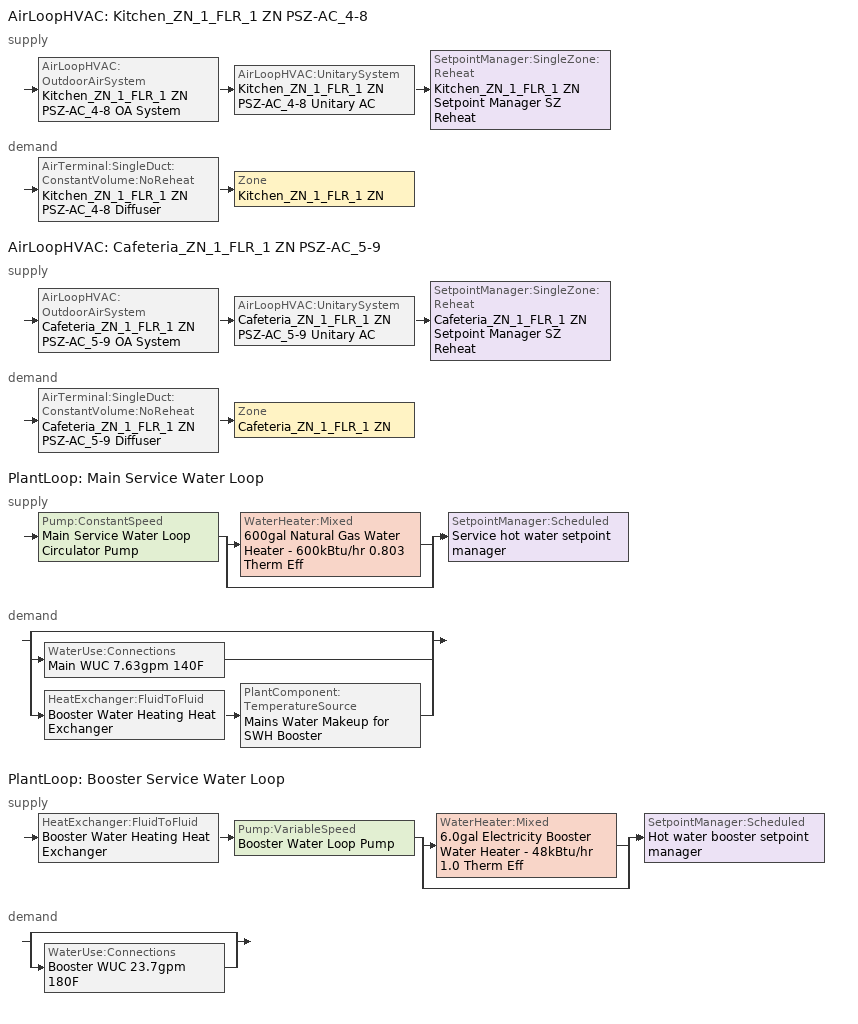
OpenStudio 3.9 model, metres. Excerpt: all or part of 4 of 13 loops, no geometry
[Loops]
AirLoopHVAC 'Kitchen_ZN_1_FLR_1 ZN PSZ-AC_4-8'
 supply: AirLoopHVAC:OutdoorAirSystem 'Kitchen_ZN_1_FLR_1 ZN PSZ-AC_4-8 OA System' > AirLoopHVAC:UnitarySystem 'Kitchen_ZN_1_FLR_1 ZN PSZ-AC_4-8 Unitary AC' > SetpointManager:SingleZone:Reheat 'Kitchen_ZN_1_FLR_1 ZN Setpoint Manager SZ Reheat'
 demand: AirTerminal:SingleDuct:ConstantVolume:NoReheat 'Kitchen_ZN_1_FLR_1 ZN PSZ-AC_4-8 Diffuser' > Zone 'Kitchen_ZN_1_FLR_1 ZN'
AirLoopHVAC 'Cafeteria_ZN_1_FLR_1 ZN PSZ-AC_5-9'
 supply: AirLoopHVAC:OutdoorAirSystem 'Cafeteria_ZN_1_FLR_1 ZN PSZ-AC_5-9 OA System' > AirLoopHVAC:UnitarySystem 'Cafeteria_ZN_1_FLR_1 ZN PSZ-AC_5-9 Unitary AC' > SetpointManager:SingleZone:Reheat 'Cafeteria_ZN_1_FLR_1 ZN Setpoint Manager SZ Reheat'
 demand: AirTerminal:SingleDuct:ConstantVolume:NoReheat 'Cafeteria_ZN_1_FLR_1 ZN PSZ-AC_5-9 Diffuser' > Zone 'Cafeteria_ZN_1_FLR_1 ZN'
PlantLoop 'Main Service Water Loop'
 supply: Pump:ConstantSpeed 'Main Service Water Loop Circulator Pump' > split
  | WaterHeater:Mixed '600gal Natural Gas Water Heater - 600kBtu/hr 0.803 Therm Eff'
  | bypass
  join > SetpointManager:Scheduled 'Service hot water setpoint manager'
 demand: split
  | bypass
  | WaterUse:Connections 'Main WUC 7.63gpm 140F'
  | HeatExchanger:FluidToFluid 'Booster Water Heating Heat Exchanger' > PlantComponent:TemperatureSource 'Mains Water Makeup for SWH Booster'
PlantLoop 'Booster Service Water Loop'
 supply: HeatExchanger:FluidToFluid 'Booster Water Heating Heat Exchanger' > Pump:VariableSpeed 'Booster Water Loop Pump' > split
  | WaterHeater:Mixed '6.0gal Electricity Booster Water Heater - 48kBtu/hr 1.0 Therm Eff'
  | bypass
  join > SetpointManager:Scheduled 'Hot water booster setpoint manager'
 demand: split
  | bypass
  | WaterUse:Connections 'Booster WUC 23.7gpm 180F'
[Sizing:Zone] Zone Cooling Design Supply Air Temperature Input Method=SupplyAirTemperature; Zone Cooling Design Supply Air Temperature {C}=12.7778; Zone Cooling Design Supply Air Temperature Difference {deltaC}=11.11; Zone Heating Design Supply Air Temperature Input Method=SupplyAirTemperature; Zone Heating Design Supply Air Temperature Difference {deltaC}=11.11; Zone Cooling Design Supply Air Humidity Ratio {kg-H2O/kg-air}=0.0085; Zone Heating Design Supply Air Humidity Ratio {kg-H2O/kg-air}=0.008; Cooling Design Air Flow Method=DesignDay; Heating Design Air Flow Method=DesignDay; Heating Maximum Air Flow Fraction=1; Account for Dedicated Outdoor Air System=No; Dedicated Outdoor Air System Control Strategy=NeutralSupplyAir; Dedicated Outdoor Air Low Setpoint Temperature for Design {C}=autosize; Dedicated Outdoor Air High Setpoint Temperature for Design {C}=autosize; Zone Load Sizing Method=Sensible Load Only No Latent Load; Zone Latent Cooling Design Supply Air Humidity Ratio Input Method=HumidityRatioDifference; Zone Cooling Design Supply Air Humidity Ratio Difference {kgWater/kgDryAir}=0.005; Zone Latent Heating Design Supply Air Humidity Ratio Input Method=HumidityRatioDifference; Zone Humidification Design Supply Air Humidity Ratio Difference {kgWater/kgDryAir}=0.005; Sizing Option=Coincident
Name | Zone Heating Design Supply Air Temperature {C} | Design Minimum Zone Ventilation Efficiency
Cafeteria_ZN_1_FLR_1 ZN; Kitchen_ZN_1_FLR_1 ZN | 50
Mech_ZN_1_FLR_1 ZN | 40 | 0.6
[Zone equipment]
Cafeteria_ZN_1_FLR_1 ZN: Cafeteria_ZN_1_FLR_1 ZN PSZ-AC_5-9 Diffuser
Kitchen_ZN_1_FLR_1 ZN: Kitchen_ZN_1_FLR_1 ZN PSZ-AC_4-8 Diffuser, Kitchen_ZN_1_FLR_1 ZN Exhaust Fan
[PlantLoop] Glycol Concentration=0; Plant Loop Volume {m3}=Autocalculate; Load Distribution Scheme=Optimal
Name | Maximum Loop Temperature {C} | Minimum Loop Temperature {C}
Main Service Water Loop | 82.2222 | 51.6667
Booster Service Water Loop
[Sizing:Plant] Loop Type=Heating; Loop Design Temperature Difference {deltaC}=5; Sizing Option=NonCoincident; Zone Timesteps in Averaging Window=1; Coincident Sizing Factor Mode=None
Name | Design Loop Exit Temperature {C}
Main Service Water Loop | 60
Booster Service Water Loop | 82.2222
[SetpointManager:Scheduled] Control Variable=Temperature
Name | Schedule | Setpoint Node or NodeList
Service hot water setpoint manager | Service Water Loop Temp - 140F | Main Service Water Loop Supply Outlet Node
Hot water booster setpoint manager | Service Water Booster Temp - 180F | Booster Service Water Loop Supply Outlet Node
[Pump:VariableSpeed]
Booster Water Loop Pump: Rated Pump Head {Pa}=0; Rated Power Consumption {W}=0; Motor Efficiency=1; Coefficient 1 of the Part Load Performance Curve=0; Coefficient 2 of the Part Load Performance Curve=3.2485; Coefficient 3 of the Part Load Performance Curve=-4.7443; Coefficient 4 of the Part Load Performance Curve=2.5294; Minimum Flow Rate {m3/s}=0; Pump Control Type=Intermittent; Skin Loss Radiative Fraction=0.5; Design Power Sizing Method=PowerPerFlowPerPressure; Design Electric Power per Unit Flow Rate {W/(m3/s)}=348701.1; Design Shaft Power per Unit Flow Rate per Unit Head {W-s/m3-Pa}=1.28205; Design Minimum Flow Rate Fraction=0
[Pump:ConstantSpeed]
Main Service Water Loop Circulator Pump: Rated Flow Rate {m3/s}=autosize; Rated Pump Head {Pa}=34026; Rated Power Consumption {W}=autosize; Motor Efficiency=0.874515; Fraction of Motor Inefficiencies to Fluid Stream=0; Pump Control Type=Intermittent; Design Power Sizing Method=PowerPerFlowPerPressure; Design Electric Power per Unit Flow Rate {W/(m3/s)}=348701.1; Design Shaft Power per Unit Flow Rate per Unit Head {W-s/m3-Pa}=1.28205
[AirLoopHVAC] Availability Schedule=SchoolSecondary HVACOperationSchd; Design Supply Air Flow Rate {m3/s}=autosize; Design Return Air Flow Fraction of Supply Air Flow=1
Kitchen_ZN_1_FLR_1 ZN PSZ-AC_4-8; Cafeteria_ZN_1_FLR_1 ZN PSZ-AC_5-9
[Sizing:System] Type of Load to Size On=Sensible; Design Outdoor Air Flow Rate {m3/s}=Autosize; Central Heating Maximum System Air Flow Ratio=1; Preheat Design Temperature {C}=7.22222; Preheat Design Humidity Ratio {kg-H2O/kg-Air}=0.008; Precool Design Temperature {C}=12.7778; Precool Design Humidity Ratio {kg-H2O/kg-Air}=0.008; Central Cooling Design Supply Air Temperature {C}=12.7778; Central Heating Design Supply Air Temperature {C}=50; Sizing Option=Coincident; 100% Outdoor Air in Cooling=No; 100% Outdoor Air in Heating=No; Central Cooling Design Supply Air Humidity Ratio {kg-H2O/kg-Air}=0.0085; Central Heating Design Supply Air Humidity Ratio {kg-H2O/kg-Air}=0.008; Cooling Design Air Flow Method=DesignDay; Heating Design Air Flow Method=DesignDay; System Outdoor Air Method=ZoneSum; Zone Maximum Outdoor Air Fraction=1; Cooling Supply Air Flow Rate Per Floor Area {m3/s-m2}=0.00996765; Cooling Fraction of Autosized Cooling Supply Air Flow Rate=1; Cooling Supply Air Flow Rate Per Unit Cooling Capacity {m3/s-W}=3.94755e-05; Heating Supply Air Flow Rate Per Floor Area {m3/s-m2}=0.00996765; Heating Fraction of Autosized Heating Supply Air Flow Rate=1; Heating Fraction of Autosized Cooling Supply Air Flow Rate=1; Heating Supply Air Flow Rate Per Unit Heating Capacity {m3/s-W}=3.15882e-05; Cooling Design Capacity Method=CoolingDesignCapacity; Cooling Design Capacity {W}=autosize; Cooling Design Capacity Per Floor Area {W/m2}=234.7; Fraction of Autosized Cooling Design Capacity=1; Heating Design Capacity Method=HeatingDesignCapacity; Heating Design Capacity {W}=autosize; Heating Design Capacity Per Floor Area {W/m2}=157; Fraction of Autosized Heating Design Capacity=1; Central Cooling Capacity Control Method=OnOff; Occupant Diversity=autosize
Kitchen_ZN_1_FLR_1 ZN PSZ-AC_4-8; Cafeteria_ZN_1_FLR_1 ZN PSZ-AC_5-9
[Controller:OutdoorAir] Minimum Outdoor Air Flow Rate {m3/s}=autosize; Maximum Outdoor Air Flow Rate {m3/s}=Autosize; Economizer Control Type=DifferentialEnthalpy; Economizer Control Action Type=ModulateFlow; Lockout Type=LockoutWithHeating; Minimum Limit Type=FixedMinimum; Minimum Outdoor Air Schedule=SchoolSecondary MinOA_MotorizedDamper_Sched; High Humidity Control=No; High Humidity Outdoor Air Flow Ratio=1; Control High Indoor Humidity Based on Outdoor Humidity Ratio=Yes; Economizer Operation Staging=InterlockedWithMechanicalCooling
Name | Controller Mechanical Ventilation | Heat Recovery Bypass Control Type | Maximum Fraction of Outdoor Air Schedule
Kitchen_ZN_1_FLR_1 ZN PSZ-AC_4-8 OA System Controller | Controller Mechanical Ventilation 4 | BypassWhenWithinEconomizerLimits
Cafeteria_ZN_1_FLR_1 ZN PSZ-AC_5-9 OA System Controller | Controller Mechanical Ventilation 5 | BypassWhenOAFlowGreaterThanMinimum | ems_Cafeteria_ZN_1_FLR_1_ZN_PSZ_AC_5_9_maxOASch
[Controller:MechanicalVentilation] Availability Schedule=Always On Discrete
Controller Mechanical Ventilation 4; Controller Mechanical Ventilation 5
[AirLoopHVAC:OutdoorAirSystem]
Name | Controller
Kitchen_ZN_1_FLR_1 ZN PSZ-AC_4-8 OA System | Kitchen_ZN_1_FLR_1 ZN PSZ-AC_4-8 OA System Controller
Cafeteria_ZN_1_FLR_1 ZN PSZ-AC_5-9 OA System | Cafeteria_ZN_1_FLR_1 ZN PSZ-AC_5-9 OA System Controller
[SetpointManager:SingleZone:Reheat] Minimum Supply Air Temperature {C}=12.7778; Maximum Supply Air Temperature {C}=50
Name | Control Zone | Setpoint Node or NodeList
Kitchen_ZN_1_FLR_1 ZN Setpoint Manager SZ Reheat | Kitchen_ZN_1_FLR_1 ZN | Kitchen_ZN_1_FLR_1 ZN PSZ-AC_4-8 Supply Outlet Node
Cafeteria_ZN_1_FLR_1 ZN Setpoint Manager SZ Reheat | Cafeteria_ZN_1_FLR_1 ZN | Cafeteria_ZN_1_FLR_1 ZN PSZ-AC_5-9 Supply Outlet Node
[Coil:Heating:Gas] Availability Schedule=Always On Discrete; Nominal Capacity {W}=AutoSize; On Cycle Parasitic Electric Load {W}=0; Off Cycle Parasitic Gas Load {W}=0
Name | Gas Burner Efficiency
Kitchen_ZN_1_FLR_1 ZN PSZ-AC_4-8 Gas Htg Coil 186kBtu/hr 0.81 AFUE | 0.81
Cafeteria_ZN_1_FLR_1 ZN PSZ-AC_5-9 Gas Htg Coil 857kBtu/hr 0.8 Thermal Eff | 0.8
[Coil:Heating:Electric] Availability Schedule=Always Off Discrete; Efficiency=1; Nominal Capacity {W}=0
Kitchen_ZN_1_FLR_1 ZN PSZ-AC_4-8 No Heat; Cafeteria_ZN_1_FLR_1 ZN PSZ-AC_5-9 No Heat
[Coil:Cooling:DX:TwoSpeed] Availability Schedule=Always On Discrete; Rated High Speed Total Cooling Capacity {W}=Autosize; Rated High Speed Sensible Heat Ratio=Autosize; Rated High Speed Air Flow Rate {m3/s}=Autosize; Rated High Speed Evaporator Fan Power Per Volume Flow Rate 2017 {W/(m3/s)}=773.3; Rated High Speed Evaporator Fan Power Per Volume Flow Rate 2023 {W/(m3/s)}=934.4; Unit Internal Static Air Pressure {Pa}=773.3; Total Cooling Capacity Function of Temperature Curve=CoilClgDXQRatio_fTwbToadbSI; Total Cooling Capacity Function of Flow Fraction Curve=CoilClgDXSnglQRatio_fCFMRatio; Energy Input Ratio Function of Temperature Curve=CoilClgDXEIRRatio_fTwbToadbSI; Energy Input Ratio Function of Flow Fraction Curve=CoilClgDXSnglEIRRatio_fCFMRatio; Part Load Fraction Correlation Curve=CoilClgDXEIRRatio_fQFrac; Rated Low Speed Total Cooling Capacity {W}=Autosize; Rated Low Speed Sensible Heat Ratio=0.69; Rated Low Speed Air Flow Rate {m3/s}=Autosize; Rated Low Speed Evaporator Fan Power Per Volume Flow Rate 2017 {W/(m3/s)}=773.3; Rated Low Speed Evaporator Fan Power Per Volume Flow Rate 2023 {W/(m3/s)}=934.4; Low Speed Total Cooling Capacity Function of Temperature Curve=CoilClgDXQRatio_fTwbToadbSI; Low Speed Energy Input Ratio Function of Temperature Curve=CoilClgDXEIRRatio_fTwbToadbSI; Condenser Type=AirCooled; Minimum Outdoor Dry-Bulb Temperature for Compressor Operation {C}=-25; High Speed Evaporative Condenser Effectiveness=0.9; High Speed Evaporative Condenser Air Flow Rate {m3/s}=Autosize; High Speed Evaporative Condenser Pump Rated Power Consumption {W}=Autosize; Low Speed Evaporative Condenser Effectiveness=0.9; Low Speed Evaporative Condenser Air Flow Rate {m3/s}=Autosize; Low Speed Evaporative Condenser Pump Rated Power Consumption {W}=Autosize; Basin Heater Capacity {W/K}=10; Basin Heater Setpoint Temperature {C}=2
Name | Rated High Speed COP {W/W} | Rated Low Speed COP {W/W}
Kitchen_ZN_1_FLR_1 ZN PSZ-AC_4-8 2spd DX AC Clg Coil 97kBtu/hr 14.6IEER | 3.62155 | 3.62155
Cafeteria_ZN_1_FLR_1 ZN PSZ-AC_5-9 2spd DX AC Clg Coil 334kBtu/hr 13IEER | 3.59497 | 3.59497
[Fan:OnOff] Availability Schedule=Always On Discrete; Maximum Flow Rate {m3/s}=autosize; Motor In Airstream Fraction=1
Name | Fan Total Efficiency | Pressure Rise {Pa} | Motor Efficiency | Fan Power Ratio Function of Speed Ratio Curve | Fan Efficiency Ratio Function of Speed Ratio Curve
Kitchen_ZN_1_FLR_1 ZN PSZ-AC_4-8 Fan | 0.56225 | 622.722 | 0.865 | Fan On Off Power Curve 3 | Fan On Off Efficiency Curve 3
Cafeteria_ZN_1_FLR_1 ZN PSZ-AC_5-9 Fan | 0.59605 | 1018.77 | 0.917 | Fan On Off Power Curve 4 | Fan On Off Efficiency Curve 4
[AirLoopHVAC:UnitarySystem] Control Type=Load; Dehumidification Control Type=None; Availability Schedule=SchoolSecondary HVACOperationSchd; Fan Placement=DrawThrough; Supply Air Fan Operating Mode Schedule=SchoolSecondary HVACOperationSchd; DX Heating Coil Sizing Ratio=1; Use DOAS DX Cooling Coil=No; DOAS DX Cooling Coil Leaving Minimum Air Temperature {C}=2; Latent Load Control=SensibleOnlyLoadControl; Supply Air Flow Rate Method During Cooling Operation=SupplyAirFlowRate; Supply Air Flow Rate During Cooling Operation {m3/s}=Autosize; Supply Air Flow Rate Method During Heating Operation=SupplyAirFlowRate; Supply Air Flow Rate During Heating Operation {m3/s}=Autosize; Supply Air Flow Rate Method When No Cooling or Heating is Required=None; No Load Supply Air Flow Rate Control Set To Low Speed=Yes; Maximum Supply Air Temperature {C}=80; Maximum Outdoor Dry-Bulb Temperature for Supplemental Heater Operation {C}=21; Ancilliary On-Cycle Electric Power {W}=0; Ancilliary Off-Cycle Electric Power {W}=0
Name | Controlling Zone or Thermostat Location | Supply Fan | Heating Coil | Cooling Coil | Supplemental Heating Coil
Kitchen_ZN_1_FLR_1 ZN PSZ-AC_4-8 Unitary AC | Kitchen_ZN_1_FLR_1 ZN | Kitchen_ZN_1_FLR_1 ZN PSZ-AC_4-8 Fan | Kitchen_ZN_1_FLR_1 ZN PSZ-AC_4-8 Gas Htg Coil 186kBtu/hr 0.81 AFUE | Kitchen_ZN_1_FLR_1 ZN PSZ-AC_4-8 2spd DX AC Clg Coil 97kBtu/hr 14.6IEER | Kitchen_ZN_1_FLR_1 ZN PSZ-AC_4-8 No Heat
Cafeteria_ZN_1_FLR_1 ZN PSZ-AC_5-9 Unitary AC | Cafeteria_ZN_1_FLR_1 ZN | Cafeteria_ZN_1_FLR_1 ZN PSZ-AC_5-9 Fan | Cafeteria_ZN_1_FLR_1 ZN PSZ-AC_5-9 Gas Htg Coil 857kBtu/hr 0.8 Thermal Eff | Cafeteria_ZN_1_FLR_1 ZN PSZ-AC_5-9 2spd DX AC Clg Coil 334kBtu/hr 13IEER | Cafeteria_ZN_1_FLR_1 ZN PSZ-AC_5-9 No Heat
[AirTerminal:SingleDuct:ConstantVolume:NoReheat] Availability Schedule=Always On Discrete; Maximum Air Flow Rate {m3/s}=AutoSize
Kitchen_ZN_1_FLR_1 ZN PSZ-AC_4-8 Diffuser; Cafeteria_ZN_1_FLR_1 ZN PSZ-AC_5-9 Diffuser
[Fan:ZoneExhaust]
Kitchen_ZN_1_FLR_1 ZN Exhaust Fan: Availability Schedule=SchoolSecondary Kitchen_Exhaust_SCH; Fan Total Efficiency=0.53983; Pressure Rise {Pa}=124.544; Maximum Flow Rate {m3/s}=2.54852; Flow Fraction Schedule=SchoolSecondary Kitchen_Exhaust_SCH_DCV; System Availability Manager Coupling Mode=Decoupled; Balanced Exhaust Fraction Schedule=SchoolSecondary Kitchen Exhaust Fan Balanced Exhaust Fraction Schedule
[Refrigeration:System]
RefrSystem - Secondary School: Refrigeration Condenser=Refrigeration Condenser Air Cooled 1; Minimum Condensing Temperature {C}=21; Refrigeration System Working Fluid Type=R404a; Suction Temperature Control Type=ConstantSuctionTemperature; Suction Piping Zone=Kitchen_ZN_1_FLR_1 ZN
[Refrigeration:Case]
Case Secondary School: Availability Schedule=Always On Discrete; Zone=Kitchen_ZN_1_FLR_1 ZN; Rated Ambient Temperature {C}=23.8889; Rated Ambient Relative Humidity {percent}=55; Rated Total Cooling Capacity per Unit Length {W/m}=734; Rated Latent Heat Ratio=0.08; Rated Runtime Fraction=0.85; Case Length {m}=7.32; Case Operating Temperature {C}=2; Latent Case Credit Curve Type=CaseTemperatureMethod; Latent Case Credit Curve=Refrigeration Case Latent Credit Curve; Standard Case Fan Power per Unit Length {W/m}=15.7143; Operating Case Fan Power per Unit Length {W/m}=15.7143; Standard Case Lighting Power per Unit Length {W/m}=33; Installed Case Lighting Power per Unit Length {W/m}=33; Case Lighting Schedule=SchoolSecondary walkin_occ_lght_SCH; Fraction of Lighting Energy to Case=1; Anti-Sweat Heater Control Type=None; Humidity at Zero Anti-Sweat Heater Energy {percent}=0; Case Height {m}=1.5; Fraction of Anti-Sweat Heater Energy to Case=0.2; Case Defrost Power per Unit Length {W/m}=0; Case Defrost Type=None; Case Defrost Schedule=Case Secondary School Defrost; Case Defrost Drip-Down Schedule=Case Secondary School Defrost 1; Defrost Energy Correction Curve Type=None; Under Case HVAC Return Air Fraction=0.05; Refrigerated Case Restocking Schedule=SchoolSecondary Kitchen_ZN_1_FLR_1_Case:2_SELFCONTAINEDDISPLAYCASE_CaseStockingSched; Case Credit Fraction Schedule=Case Secondary School Case Credit; Design Evaporator Temperature or Brine Inlet Temperature {C}=-5.56
[Refrigeration:WalkIn]
Walk-In Secondary School: Availability Schedule=Always On Discrete; Rated Coil Cooling Capacity {W}=5372.88; Operating Temperature {C}=-23; Rated Cooling Source Temperature {C}=-28.3333; Rated Total Heating Power {W}=0; Rated Cooling Coil Fan Power {W}=500; Rated Circulation Fan Power {W}=0; Rated Total Lighting Power {W}=241.56; Lighting Schedule=SchoolSecondary BLDG_LIGHT_SCH; Defrost Type=Electric; Defrost Control Type=TimeSchedule; Defrost Schedule=Walk-In Secondary School Defrost; Defrost Drip-Down Schedule=Walk-In Secondary School Defrost 1; Defrost Power {W}=3001.2; Temperature Termination Defrost Fraction to Ice=0.7; Restocking Schedule=SchoolSecondary Kitchen_ZN_1_FLR_1_Case:1_WALKINFREEZER_WalkInStockingSched; Insulated Floor Surface Area {m2}=22.2967; Insulated Floor U-Value {W/m2-K}=0.207; WalkIn Zone Boundary 1=Refrigeration Walk In Zone Boundary 1
[Refrigeration:WalkIn:ZoneBoundary]
Refrigeration Walk In Zone Boundary 1: Zone=Kitchen_ZN_1_FLR_1 ZN; Total Insulated Surface Area Facing Zone {m2}=43.4; Insulated Surface U-Value Facing Zone {W/m2-K}=0.235; Area of Stocking Doors Facing Zone {m2}=2; Height of Stocking Doors Facing Zone {m}=2; Stocking Door Opening Schedule Name Facing Zone=door_wi_sched; Stocking Door Opening Protection Type Facing Zone=StripCurtain
[Refrigeration:Condenser:AirCooled]
Refrigeration Condenser Air Cooled 1: Rated Effective Total Heat Rejection Rate Curve=Curve Linear 1; Rated Subcooling Temperature Difference {deltaC}=0; Condenser Fan Speed Control Type=Fixed; Rated Fan Power {W}=1198.05; Minimum Fan Air Flow Ratio=0.1
[EnergyManagementSystem:Program]
ems_Aux_Gym_ZN_1_FLR_1_ZN_PSZ_AC_2_6_OptimumStartProg0: IF DaylightSavings==0 && DayOfWeek>1 && Hour==5 && OAT_1<23.9 && OAT_1>1.7; SET ems_Aux_Gym_ZN_1_FLR_1_ZN_PSZ_AC_2_6_ClgSch0 = 29.4; SET ems_Aux_Gym_ZN_1_FLR_1_ZN_PSZ_AC_2_6_HtgSch0 = 15.6; ELSEIF DaylightSavings==0 && DayOfWeek==1 && Hour==7 && OAT_1<23.9 && OAT_1>1.7; SET ems_Aux_Gym_ZN_1_FLR_1_ZN_PSZ_AC_2_6_ClgSch0 = 29.4; SET ems_Aux_Gym_ZN_1_FLR_1_ZN_PSZ_AC_2_6_HtgSch0 = 15.6; ELSEIF DaylightSavings==1 && DayOfWeek>1 && Hour==4 && OAT_1<23.9 && OAT_1>1.7; SET ems_Aux_Gym_ZN_1_FLR_1_ZN_PSZ_AC_2_6_ClgSch0 = 29.4; SET ems_Aux_Gym_ZN_1_FLR_1_ZN_PSZ_AC_2_6_HtgSch0 = 15.6; ELSEIF DaylightSavings==1 && DayOfWeek==1 && Hour==6 && OAT_1<23.9 && OAT_1>1.7; SET ems_Aux_Gym_ZN_1_FLR_1_ZN_PSZ_AC_2_6_ClgSch0 = 29.4; SET ems_Aux_Gym_ZN_1_FLR_1_ZN_PSZ_AC_2_6_HtgSch0 = 15.6; ELSE; SET ems_Aux_Gym_ZN_1_FLR_1_ZN_PSZ_AC_2_6_ClgSch0 = NULL; SET ems_Aux_Gym_ZN_1_FLR_1_ZN_PSZ_AC_2_6_HtgSch0 = NULL; ENDIF
ems_Gym_ZN_1_FLR_1_ZN_PSZ_AC_1_5_OptimumStartProg0: IF DaylightSavings==0 && DayOfWeek>1 && Hour==5 && OAT_2<23.9 && OAT_2>1.7; SET ems_Gym_ZN_1_FLR_1_ZN_PSZ_AC_1_5_ClgSch0 = 29.4; SET ems_Gym_ZN_1_FLR_1_ZN_PSZ_AC_1_5_HtgSch0 = 15.6; ELSEIF DaylightSavings==0 && DayOfWeek==1 && Hour==7 && OAT_2<23.9 && OAT_2>1.7; SET ems_Gym_ZN_1_FLR_1_ZN_PSZ_AC_1_5_ClgSch0 = 29.4; SET ems_Gym_ZN_1_FLR_1_ZN_PSZ_AC_1_5_HtgSch0 = 15.6; ELSEIF DaylightSavings==1 && DayOfWeek>1 && Hour==4 && OAT_2<23.9 && OAT_2>1.7; SET ems_Gym_ZN_1_FLR_1_ZN_PSZ_AC_1_5_ClgSch0 = 29.4; SET ems_Gym_ZN_1_FLR_1_ZN_PSZ_AC_1_5_HtgSch0 = 15.6; ELSEIF DaylightSavings==1 && DayOfWeek==1 && Hour==6 && OAT_2<23.9 && OAT_2>1.7; SET ems_Gym_ZN_1_FLR_1_ZN_PSZ_AC_1_5_ClgSch0 = 29.4; SET ems_Gym_ZN_1_FLR_1_ZN_PSZ_AC_1_5_HtgSch0 = 15.6; ELSE; SET ems_Gym_ZN_1_FLR_1_ZN_PSZ_AC_1_5_ClgSch0 = NULL; SET ems_Gym_ZN_1_FLR_1_ZN_PSZ_AC_1_5_HtgSch0 = NULL; ENDIF
ems_VAV_OTHER_OptimumStartProg0: IF DaylightSavings==0 && DayOfWeek>1 && Hour==5 && OAT_3<23.9 && OAT_3>1.7; SET ems_VAV_OTHER_ClgSch0 = 29.4; SET ems_VAV_OTHER_HtgSch0 = 15.6; ELSEIF DaylightSavings==0 && DayOfWeek==1 && Hour==7 && OAT_3<23.9 && OAT_3>1.7; SET ems_VAV_OTHER_ClgSch0 = 29.4; SET ems_VAV_OTHER_HtgSch0 = 15.6; ELSEIF DaylightSavings==1 && DayOfWeek>1 && Hour==4 && OAT_3<23.9 && OAT_3>1.7; SET ems_VAV_OTHER_ClgSch0 = 29.4; SET ems_VAV_OTHER_HtgSch0 = 15.6; ELSEIF DaylightSavings==1 && DayOfWeek==1 && Hour==6 && OAT_3<23.9 && OAT_3>1.7; SET ems_VAV_OTHER_ClgSch0 = 29.4; SET ems_VAV_OTHER_HtgSch0 = 15.6; ELSE; SET ems_VAV_OTHER_ClgSch0 = NULL; SET ems_VAV_OTHER_HtgSch0 = NULL; ENDIF
ems_VAV_OTHER_OptimumStartProg1: IF DaylightSavings==0 && DayOfWeek>1 && Hour==5 && OAT_3<23.9 && OAT_3>1.7; SET ems_VAV_OTHER_ClgSch1 = 29.4; SET ems_VAV_OTHER_HtgSch1 = 15.6; ELSEIF DaylightSavings==0 && DayOfWeek==1 && Hour==7 && OAT_3<23.9 && OAT_3>1.7; SET ems_VAV_OTHER_ClgSch1 = 29.4; SET ems_VAV_OTHER_HtgSch1 = 15.6; ELSEIF DaylightSavings==1 && DayOfWeek>1 && Hour==4 && OAT_3<23.9 && OAT_3>1.7; SET ems_VAV_OTHER_ClgSch1 = 29.4; SET ems_VAV_OTHER_HtgSch1 = 15.6; ELSEIF DaylightSavings==1 && DayOfWeek==1 && Hour==6 && OAT_3<23.9 && OAT_3>1.7; SET ems_VAV_OTHER_ClgSch1 = 29.4; SET ems_VAV_OTHER_HtgSch1 = 15.6; ELSE; SET ems_VAV_OTHER_ClgSch1 = NULL; SET ems_VAV_OTHER_HtgSch1 = NULL; ENDIF
ems_VAV_OTHER_OptimumStartProg2: IF DaylightSavings==0 && DayOfWeek>1 && Hour==5 && OAT_3<23.9 && OAT_3>1.7; SET ems_VAV_OTHER_ClgSch2 = 29.4; SET ems_VAV_OTHER_HtgSch2 = 15.6; ELSEIF DaylightSavings==0 && DayOfWeek==1 && Hour==7 && OAT_3<23.9 && OAT_3>1.7; SET ems_VAV_OTHER_ClgSch2 = 29.4; SET ems_VAV_OTHER_HtgSch2 = 15.6; ELSEIF DaylightSavings==1 && DayOfWeek>1 && Hour==4 && OAT_3<23.9 && OAT_3>1.7; SET ems_VAV_OTHER_ClgSch2 = 29.4; SET ems_VAV_OTHER_HtgSch2 = 15.6; ELSEIF DaylightSavings==1 && DayOfWeek==1 && Hour==6 && OAT_3<23.9 && OAT_3>1.7; SET ems_VAV_OTHER_ClgSch2 = 29.4; SET ems_VAV_OTHER_HtgSch2 = 15.6; ELSE; SET ems_VAV_OTHER_ClgSch2 = NULL; SET ems_VAV_OTHER_HtgSch2 = NULL; ENDIF
ems_VAV_POD_1_OptimumStartProg0: IF DaylightSavings==0 && DayOfWeek>1 && Hour==5 && OAT_4<23.9 && OAT_4>1.7; SET ems_VAV_POD_1_ClgSch0 = 29.4; SET ems_VAV_POD_1_HtgSch0 = 15.6; ELSEIF DaylightSavings==0 && DayOfWeek==1 && Hour==7 && OAT_4<23.9 && OAT_4>1.7; SET ems_VAV_POD_1_ClgSch0 = 29.4; SET ems_VAV_POD_1_HtgSch0 = 15.6; ELSEIF DaylightSavings==1 && DayOfWeek>1 && Hour==4 && OAT_4<23.9 && OAT_4>1.7; SET ems_VAV_POD_1_ClgSch0 = 29.4; SET ems_VAV_POD_1_HtgSch0 = 15.6; ELSEIF DaylightSavings==1 && DayOfWeek==1 && Hour==6 && OAT_4<23.9 && OAT_4>1.7; SET ems_VAV_POD_1_ClgSch0 = 29.4; SET ems_VAV_POD_1_HtgSch0 = 15.6; ELSE; SET ems_VAV_POD_1_ClgSch0 = NULL; SET ems_VAV_POD_1_HtgSch0 = NULL; ENDIF
ems_VAV_POD_2_OptimumStartProg0: IF DaylightSavings==0 && DayOfWeek>1 && Hour==5 && OAT_5<23.9 && OAT_5>1.7; SET ems_VAV_POD_2_ClgSch0 = 29.4; SET ems_VAV_POD_2_HtgSch0 = 15.6; ELSEIF DaylightSavings==0 && DayOfWeek==1 && Hour==7 && OAT_5<23.9 && OAT_5>1.7; SET ems_VAV_POD_2_ClgSch0 = 29.4; SET ems_VAV_POD_2_HtgSch0 = 15.6; ELSEIF DaylightSavings==1 && DayOfWeek>1 && Hour==4 && OAT_5<23.9 && OAT_5>1.7; SET ems_VAV_POD_2_ClgSch0 = 29.4; SET ems_VAV_POD_2_HtgSch0 = 15.6; ELSEIF DaylightSavings==1 && DayOfWeek==1 && Hour==6 && OAT_5<23.9 && OAT_5>1.7; SET ems_VAV_POD_2_ClgSch0 = 29.4; SET ems_VAV_POD_2_HtgSch0 = 15.6; ELSE; SET ems_VAV_POD_2_ClgSch0 = NULL; SET ems_VAV_POD_2_HtgSch0 = NULL; ENDIF
ems_VAV_POD_3_OptimumStartProg0: IF DaylightSavings==0 && DayOfWeek>1 && Hour==5 && OAT_6<23.9 && OAT_6>1.7; SET ems_VAV_POD_3_ClgSch0 = 29.4; SET ems_VAV_POD_3_HtgSch0 = 15.6; ELSEIF DaylightSavings==0 && DayOfWeek==1 && Hour==7 && OAT_6<23.9 && OAT_6>1.7; SET ems_VAV_POD_3_ClgSch0 = 29.4; SET ems_VAV_POD_3_HtgSch0 = 15.6; ELSEIF DaylightSavings==1 && DayOfWeek>1 && Hour==4 && OAT_6<23.9 && OAT_6>1.7; SET ems_VAV_POD_3_ClgSch0 = 29.4; SET ems_VAV_POD_3_HtgSch0 = 15.6; ELSEIF DaylightSavings==1 && DayOfWeek==1 && Hour==6 && OAT_6<23.9 && OAT_6>1.7; SET ems_VAV_POD_3_ClgSch0 = 29.4; SET ems_VAV_POD_3_HtgSch0 = 15.6; ELSE; SET ems_VAV_POD_3_ClgSch0 = NULL; SET ems_VAV_POD_3_HtgSch0 = NULL; ENDIF
[EnergyManagementSystem:ProgramCallingManager]
Transformer_Load_Prog_Manager: AfterPredictorAfterHVACManagers; Transformer_Load_Prog
SET_ems_Auditorium_ZN_1_FLR_1_Light_EMS_Program_Manager: AfterPredictorAfterHVACManagers; SET_ems_Auditorium_ZN_1_FLR_1_Light_EMS_Program
SET_ems_Aux_Gym_ZN_1_FLR_1_Light_EMS_Program_Manager: AfterPredictorAfterHVACManagers; SET_ems_Aux_Gym_ZN_1_FLR_1_Light_EMS_Program
SET_ems_Bathrooms_ZN_1_FLR_1_Light_EMS_Program_Manager: AfterPredictorAfterHVACManagers; SET_ems_Bathrooms_ZN_1_FLR_1_Light_EMS_Program
SET_ems_Bathrooms_ZN_1_FLR_2_Light_EMS_Program_Manager: AfterPredictorAfterHVACManagers; SET_ems_Bathrooms_ZN_1_FLR_2_Light_EMS_Program
SET_ems_Cafeteria_ZN_1_FLR_1_Light_EMS_Program_Manager: AfterPredictorAfterHVACManagers; SET_ems_Cafeteria_ZN_1_FLR_1_Light_EMS_Program
SET_ems_Corner_Class_1_Pod_1_ZN_1_FLR_1_Light_EMS_Program_Manager: AfterPredictorAfterHVACManagers; SET_ems_Corner_Class_1_Pod_1_ZN_1_FLR_1_Light_EMS_Program
SET_ems_Corner_Class_1_Pod_1_ZN_1_FLR_2_Light_EMS_Program_Manager: AfterPredictorAfterHVACManagers; SET_ems_Corner_Class_1_Pod_1_ZN_1_FLR_2_Light_EMS_Program
SET_ems_Corner_Class_1_Pod_2_ZN_1_FLR_1_Light_EMS_Program_Manager: AfterPredictorAfterHVACManagers; SET_ems_Corner_Class_1_Pod_2_ZN_1_FLR_1_Light_EMS_Program
SET_ems_Corner_Class_1_Pod_2_ZN_1_FLR_2_Light_EMS_Program_Manager: AfterPredictorAfterHVACManagers; SET_ems_Corner_Class_1_Pod_2_ZN_1_FLR_2_Light_EMS_Program
SET_ems_Corner_Class_1_Pod_3_ZN_1_FLR_1_Light_EMS_Program_Manager: AfterPredictorAfterHVACManagers; SET_ems_Corner_Class_1_Pod_3_ZN_1_FLR_1_Light_EMS_Program
SET_ems_Corner_Class_1_Pod_3_ZN_1_FLR_2_Light_EMS_Program_Manager: AfterPredictorAfterHVACManagers; SET_ems_Corner_Class_1_Pod_3_ZN_1_FLR_2_Light_EMS_Program
SET_ems_Corner_Class_2_Pod_1_ZN_1_FLR_1_Light_EMS_Program_Manager: AfterPredictorAfterHVACManagers; SET_ems_Corner_Class_2_Pod_1_ZN_1_FLR_1_Light_EMS_Program
SET_ems_Corner_Class_2_Pod_1_ZN_1_FLR_2_Light_EMS_Program_Manager: AfterPredictorAfterHVACManagers; SET_ems_Corner_Class_2_Pod_1_ZN_1_FLR_2_Light_EMS_Program
SET_ems_Corner_Class_2_Pod_2_ZN_1_FLR_1_Light_EMS_Program_Manager: AfterPredictorAfterHVACManagers; SET_ems_Corner_Class_2_Pod_2_ZN_1_FLR_1_Light_EMS_Program
SET_ems_Corner_Class_2_Pod_2_ZN_1_FLR_2_Light_EMS_Program_Manager: AfterPredictorAfterHVACManagers; SET_ems_Corner_Class_2_Pod_2_ZN_1_FLR_2_Light_EMS_Program
SET_ems_Corner_Class_2_Pod_3_ZN_1_FLR_1_Light_EMS_Program_Manager: AfterPredictorAfterHVACManagers; SET_ems_Corner_Class_2_Pod_3_ZN_1_FLR_1_Light_EMS_Program
SET_ems_Corner_Class_2_Pod_3_ZN_1_FLR_2_Light_EMS_Program_Manager: AfterPredictorAfterHVACManagers; SET_ems_Corner_Class_2_Pod_3_ZN_1_FLR_2_Light_EMS_Program
SET_ems_Corridor_Pod_1_ZN_1_FLR_1_Light_EMS_Program_Manager: AfterPredictorAfterHVACManagers; SET_ems_Corridor_Pod_1_ZN_1_FLR_1_Light_EMS_Program
SET_ems_Corridor_Pod_1_ZN_1_FLR_2_Light_EMS_Program_Manager: AfterPredictorAfterHVACManagers; SET_ems_Corridor_Pod_1_ZN_1_FLR_2_Light_EMS_Program
SET_ems_Corridor_Pod_2_ZN_1_FLR_1_Light_EMS_Program_Manager: AfterPredictorAfterHVACManagers; SET_ems_Corridor_Pod_2_ZN_1_FLR_1_Light_EMS_Program
SET_ems_Corridor_Pod_2_ZN_1_FLR_2_Light_EMS_Program_Manager: AfterPredictorAfterHVACManagers; SET_ems_Corridor_Pod_2_ZN_1_FLR_2_Light_EMS_Program
SET_ems_Corridor_Pod_3_ZN_1_FLR_1_Light_EMS_Program_Manager: AfterPredictorAfterHVACManagers; SET_ems_Corridor_Pod_3_ZN_1_FLR_1_Light_EMS_Program
SET_ems_Corridor_Pod_3_ZN_1_FLR_2_Light_EMS_Program_Manager: AfterPredictorAfterHVACManagers; SET_ems_Corridor_Pod_3_ZN_1_FLR_2_Light_EMS_Program
SET_ems_Gym_ZN_1_FLR_1_Light_EMS_Program_Manager: AfterPredictorAfterHVACManagers; SET_ems_Gym_ZN_1_FLR_1_Light_EMS_Program
[WaterHeater:Mixed] Deadband Temperature Difference {deltaC}=2; Heater Control Type=Cycle; Off Cycle Parasitic Heat Fraction to Tank=0; On Cycle Parasitic Heat Fraction to Tank=0; Ambient Temperature Indicator=ThermalZone; Use Side Effectiveness=1; Source Side Effectiveness=1; Use Side Design Flow Rate {m3/s}=autosize; Source Side Design Flow Rate {m3/s}=autosize; Indirect Water Heating Recovery Time {hr}=1.5; Source Side Flow Control Mode=IndirectHeatPrimarySetpoint
Name | Tank Volume {m3} | Setpoint Temperature Schedule | Maximum Temperature Limit {C} | Heater Maximum Capacity {W} | Heater Fuel Type | Heater Thermal Efficiency | Off Cycle Parasitic Fuel Consumption Rate {W} | Off Cycle Parasitic Fuel Type | On Cycle Parasitic Fuel Consumption Rate {W} | On Cycle Parasitic Fuel Type | Ambient Temperature Thermal Zone | Off Cycle Loss Coefficient to Ambient Temperature {W/K} | On Cycle Loss Coefficient to Ambient Temperature {W/K}
600gal Natural Gas Water Heater - 600kBtu/hr 0.803 Therm Eff | 2.27125 | Service Water Loop Temp - 140F | 60 | 175843 | NaturalGas | 0.802763 | 1205.08 | NaturalGas | 1205.08 | NaturalGas | Mech_ZN_1_FLR_1 ZN | 15.6173 | 15.6173
6.0gal Electricity Booster Water Heater - 48kBtu/hr 1.0 Therm Eff | 0.0227125 | Service Water Loop Temp - 180F | 82.2222 | 14000 | Electricity | 1 | 0 | Electricity | 0 | Electricity | Kitchen_ZN_1_FLR_1 ZN | 1.25341 | 1.25341
[WaterHeater:Sizing] Design Mode=PeakDraw; Time Storage Can Meet Peak Draw {hr}=0.538503; Nominal Tank Volume for Autosizing Plant Connections {m3}=1
Name | Time for Tank Recovery {hr}
600gal Natural Gas Water Heater - 600kBtu/hr 0.803 Therm Eff | 0.5
6.0gal Electricity Booster Water Heater - 48kBtu/hr 1.0 Therm Eff | 1
[WaterUse:Equipment:Definition] Sensible Fraction Schedule=Fraction Sensible - 0.2; Latent Fraction Schedule=Fraction Latent - 0.05
Name | Peak Flow Rate {m3/s} | Target Temperature Schedule
Main 7.63gpm 140F | 0.000481378 | Mixed Water At Faucet Temp - 140F
Booster 23.7gpm 180F | 0.00149524 | Mixed Water At Faucet Temp - 180F
[WaterUse:Equipment] Flow Rate Fraction Schedule=SchoolSecondary BLDG_SWH_SCH
Name | Water Use Equipment Definition
Main Service Water Use 7.63gpm 140F | Main 7.63gpm 140F
Booster Service Water Use 23.7gpm 180F | Booster 23.7gpm 180F
[WaterUse:Connections] Drain Water Heat Exchanger Type=None; Drain Water Heat Exchanger Destination=Plant
Name | Water Use Equipment Name 1
Main WUC 7.63gpm 140F | Main Service Water Use 7.63gpm 140F
Booster WUC 23.7gpm 180F | Booster Service Water Use 23.7gpm 180F
[HeatExchanger:FluidToFluid]
Booster Water Heating Heat Exchanger: Loop Demand Side Design Flow Rate {m3/s}=autosize; Loop Supply Side Design Flow Rate {m3/s}=autosize; Heat Exchange Model Type=Ideal; Heat Exchanger U-Factor Times Area Value {W/K}=autosize; Control Type=UncontrolledOn; Minimum Temperature Difference to Activate Heat Exchanger {deltaC}=0.01; Heat Transfer Metering End Use Type=LoopToLoop; Component Override Cooling Control Temperature Mode=Loop; Sizing Factor=1; Operation Minimum Temperature Limit {C}=0; Operation Maximum Temperature Limit {C}=100
[PlantComponent:TemperatureSource]
Mains Water Makeup for SWH Booster: Design Volume Flow Rate {m3/s}=autosize; Temperature Specification Type=Scheduled; Source Temperature {C}=12.4667; Source Temperature Schedule=Booster Water Makeup Temperature
[Schedule:Constant]
Name | Value
Always On Discrete | 1
Always Off Discrete | 0
Booster Water Makeup Temperature | 12.4667
[Schedule:Ruleset]
Name | Default Day Schedule | Summer Design Day Schedule | Winter Design Day Schedule
SchoolSecondary HVACOperationSchd | SchoolSecondary HVACOperationSchd Default | SchoolSecondary HVACOperationSchd Summer Design Day | SchoolSecondary HVACOperationSchd Winter Design Day
SchoolSecondary MinOA_MotorizedDamper_Sched | SchoolSecondary MinOA_MotorizedDamper_Sched Default | SchoolSecondary MinOA_MotorizedDamper_Sched Summer Design Day | SchoolSecondary MinOA_MotorizedDamper_Sched Winter Design Day
SchoolSecondary Kitchen_Exhaust_SCH | SchoolSecondary Kitchen_Exhaust_SCH Default | SchoolSecondary Kitchen_Exhaust_SCH Summer Design Day | SchoolSecondary Kitchen_Exhaust_SCH Winter Design Day
SchoolSecondary Kitchen_Exhaust_SCH_DCV | SchoolSecondary Kitchen_Exhaust_SCH_DCV Default | SchoolSecondary Kitchen_Exhaust_SCH_DCV Summer Design Day | SchoolSecondary Kitchen_Exhaust_SCH_DCV Winter Design Day
SchoolSecondary Kitchen Exhaust Fan Balanced Exhaust Fraction Schedule | SchoolSecondary Kitchen Exhaust Fan Balanced Exhaust Fraction Schedule Default | SchoolSecondary Kitchen Exhaust Fan Balanced Exhaust Fraction Schedule Summer Design Day | SchoolSecondary Kitchen Exhaust Fan Balanced Exhaust Fraction Schedule Winter Design Day
SchoolSecondary walkin_occ_lght_SCH | SchoolSecondary walkin_occ_lght_SCH Default | SchoolSecondary walkin_occ_lght_SCH Summer Design Day | SchoolSecondary walkin_occ_lght_SCH Winter Design Day
SchoolSecondary Kitchen_ZN_1_FLR_1_Case:2_SELFCONTAINEDDISPLAYCASE_CaseStockingSched | SchoolSecondary Kitchen_ZN_1_FLR_1_Case:2_SELFCONTAINEDDISPLAYCASE_CaseStockingSched Default | SchoolSecondary Kitchen_ZN_1_FLR_1_Case:2_SELFCONTAINEDDISPLAYCASE_CaseStockingSched Summer Design Day | SchoolSecondary Kitchen_ZN_1_FLR_1_Case:2_SELFCONTAINEDDISPLAYCASE_CaseStockingSched Winter Design Day
Case Secondary School Defrost | Case Secondary School Defrost Default
Case Secondary School Defrost 1 | Case Secondary School Defrost Default 1
Case Secondary School Case Credit | Case Secondary School Case Credit Default
SchoolSecondary Kitchen_ZN_1_FLR_1_Case:1_WALKINFREEZER_WalkInStockingSched | SchoolSecondary Kitchen_ZN_1_FLR_1_Case:1_WALKINFREEZER_WalkInStockingSched Default | SchoolSecondary Kitchen_ZN_1_FLR_1_Case:1_WALKINFREEZER_WalkInStockingSched Summer Design Day | SchoolSecondary Kitchen_ZN_1_FLR_1_Case:1_WALKINFREEZER_WalkInStockingSched Winter Design Day
SchoolSecondary BLDG_LIGHT_SCH | SchoolSecondary BLDG_LIGHT_SCH Default | SchoolSecondary BLDG_LIGHT_SCH Summer Design Day | SchoolSecondary BLDG_LIGHT_SCH Winter Design Day
door_wi_sched | door_wi_sched Default
Walk-In Secondary School Defrost | Walk-In Secondary School Defrost Default
Walk-In Secondary School Defrost 1 | Walk-In Secondary School Defrost Default 1
Service Water Loop Temp - 140F | Service Water Loop Temp - 140F Default
SchoolSecondary BLDG_SWH_SCH | SchoolSecondary BLDG_SWH_SCH Default | SchoolSecondary BLDG_SWH_SCH Summer Design Day | SchoolSecondary BLDG_SWH_SCH Winter Design Day
Fraction Sensible - 0.2 | Fraction Sensible - 0.2 Default
Fraction Latent - 0.05 | Fraction Latent - 0.05 Default
Mixed Water At Faucet Temp - 140F | Mixed Water At Faucet Temp - 140F Default
Service Water Loop Temp - 180F | Service Water Loop Temp - 180F Default
Service Water Booster Temp - 180F | Service Water Booster Temp - 180F Default
Mixed Water At Faucet Temp - 180F | Mixed Water At Faucet Temp - 180F Default
ems_Cafeteria_ZN_1_FLR_1_ZN_PSZ_AC_5_9_maxOASch | ems_Cafeteria_ZN_1_FLR_1_ZN_PSZ_AC_5_9_maxOASch_Default
[Schedule:Day]
SchoolSecondary HVACOperationSchd Default; SchoolSecondary MinOA_MotorizedDamper_Sched Default; SchoolSecondary Kitchen_Exhaust_SCH Default; SchoolSecondary Kitchen_Exhaust_SCH Wknd Day; SchoolSecondary Kitchen_Exhaust_SCH Wknd Day 1; SchoolSecondary Kitchen Exhaust Fan Balanced Exhaust Fraction Schedule Default; SchoolSecondary Kitchen Exhaust Fan Balanced Exhaust Fraction Schedule Wknd Day; SchoolSecondary Kitchen Exhaust Fan Balanced Exhaust Fraction Schedule Wknd Day 1; SchoolSecondary walkin_occ_lght_SCH Winter Design Day; SchoolSecondary BLDG_LIGHT_SCH Winter Design Day; SchoolSecondary BLDG_SWH_SCH Default; SchoolSecondary BLDG_SWH_SCH Sat Day; SchoolSecondary BLDG_SWH_SCH Sun|Sat Day; SchoolSecondary BLDG_SWH_SCH Sun|Sat Day 1: No, 24, 0, 0
SchoolSecondary HVACOperationSchd Winter Design Day; SchoolSecondary HVACOperationSchd Summer Design Day; SchoolSecondary HVACOperationSchd WntrDsn|SmrDsn|Wkdy Day: No, 7, 0, 0, 21, 0, 1, 24, 0, 0
SchoolSecondary MinOA_MotorizedDamper_Sched Winter Design Day; SchoolSecondary MinOA_MotorizedDamper_Sched Summer Design Day; SchoolSecondary MinOA_MotorizedDamper_Sched WntrDsn|SmrDsn|Wkdy Day; SchoolSecondary Kitchen_Exhaust_SCH Wkdy Day 1; SchoolSecondary Kitchen_Exhaust_SCH Wkdy Day 2; SchoolSecondary Kitchen_Exhaust_SCH Winter Design Day; SchoolSecondary Kitchen_Exhaust_SCH Summer Design Day: No, 8, 0, 0, 21, 0, 1, 24, 0, 0
SchoolSecondary Kitchen_Exhaust_SCH Wkdy Day: No, 8, 0, 0, 17, 0, 1, 24, 0, 0
SchoolSecondary Kitchen_Exhaust_SCH_DCV Default; SchoolSecondary Kitchen_Exhaust_SCH_DCV Winter Design Day; SchoolSecondary Kitchen_Exhaust_SCH_DCV Summer Design Day; SchoolSecondary walkin_occ_lght_SCH Summer Design Day; SchoolSecondary BLDG_LIGHT_SCH Summer Design Day: No, 24, 0, 1
SchoolSecondary Kitchen Exhaust Fan Balanced Exhaust Fraction Schedule Wkdy Day: No, 8, 0, 0, 17, 0, 0.746296, 24, 0, 0
SchoolSecondary Kitchen Exhaust Fan Balanced Exhaust Fraction Schedule Wkdy Day 1; SchoolSecondary Kitchen Exhaust Fan Balanced Exhaust Fraction Schedule Wkdy Day 2; SchoolSecondary Kitchen Exhaust Fan Balanced Exhaust Fraction Schedule Winter Design Day; SchoolSecondary Kitchen Exhaust Fan Balanced Exhaust Fraction Schedule Summer Design Day: No, 8, 0, 0, 21, 0, 0.746296, 24, 0, 0
SchoolSecondary walkin_occ_lght_SCH Default; SchoolSecondary walkin_occ_lght_SCH Wknd Day; SchoolSecondary walkin_occ_lght_SCH Wknd Day 1; SchoolSecondary BLDG_LIGHT_SCH Default; SchoolSecondary BLDG_LIGHT_SCH Wknd Day; SchoolSecondary BLDG_LIGHT_SCH Wknd Day 1: No, 24, 0, 0.1773
SchoolSecondary walkin_occ_lght_SCH Wkdy Day; SchoolSecondary walkin_occ_lght_SCH Wkdy Day 2: No, 7, 0, 0.1773, 21, 0, 0.468, 24, 0, 0.1773
SchoolSecondary walkin_occ_lght_SCH Wkdy Day 1: No, 8, 0, 0.1773, 20, 0, 0.26, 24, 0, 0.1773
SchoolSecondary Kitchen_ZN_1_FLR_1_Case:2_SELFCONTAINEDDISPLAYCASE_CaseStockingSched Default; SchoolSecondary Kitchen_ZN_1_FLR_1_Case:2_SELFCONTAINEDDISPLAYCASE_CaseStockingSched Winter Design Day; SchoolSecondary Kitchen_ZN_1_FLR_1_Case:2_SELFCONTAINEDDISPLAYCASE_CaseStockingSched Summer Design Day: No, 6, 0, 0, 7, 0, 50, 9, 0, 70, 10, 0, 80, 11, 0, 70, 13, 0, 50, 14, 0, 80, 15, 0, 90, 16, 0, 80, 24, 0, 0
Case Secondary School Defrost Default; Case Secondary School Defrost Default 1: 0, 59, 1, 24, 0, 0
Case Secondary School Case Credit Default: 7, 0, 0.2, 21, 0, 0.4, 24, 0, 0.2
SchoolSecondary Kitchen_ZN_1_FLR_1_Case:1_WALKINFREEZER_WalkInStockingSched Default: No, 4, 0, 0, 5, 0, 725, 6, 0, 417, 7, 0, 290, 24, 0, 0
SchoolSecondary Kitchen_ZN_1_FLR_1_Case:1_WALKINFREEZER_WalkInStockingSched Winter Design Day; SchoolSecondary Kitchen_ZN_1_FLR_1_Case:1_WALKINFREEZER_WalkInStockingSched Summer Design Day; SchoolSecondary Kitchen_ZN_1_FLR_1_Case:1_WALKINFREEZER_WalkInStockingSched WntrDsn|SmrDsn|Wknd|Mon|Wed|Thu Day: No, 4, 0, 0, 5, 0, 125, 6, 0, 117, 7, 0, 90, 19, 0, 0, 20, 0, 125, 21, 0, 117, 22, 0, 90, 24, 0, 0
SchoolSecondary BLDG_LIGHT_SCH Wkdy Day; SchoolSecondary BLDG_LIGHT_SCH Wkdy Day 2: No, 7, 0, 0.1773, 21, 0, 0.9, 24, 0, 0.1773
SchoolSecondary BLDG_LIGHT_SCH Wkdy Day 1: No, 8, 0, 0.1773, 20, 0, 0.5, 24, 0, 0.1773
door_wi_sched Default: No, 6, 0, 0, 22, 0, 0.0625, 24, 0, 0
Walk-In Secondary School Defrost Default; Walk-In Secondary School Defrost Default 1: 0, 59, 1, 10, 0, 0, 10, 59, 1, 24, 0, 0
Service Water Loop Temp - 140F Default; Mixed Water At Faucet Temp - 140F Default: 24, 0, 60
SchoolSecondary BLDG_SWH_SCH Summer Design Day: No, 7, 0, 0.05, 8, 0, 0.1, 9, 0, 0.34, 10, 0, 0.6, 11, 0, 0.63, 12, 0, 0.72, 13, 0, 0.79, 14, 0, 0.83, 15, 0, 0.61, 16, 0, 0.65, 18, 0, 0.1, 19, 0, 0.19, 20, 0, 0.25, 22, 0, 0.22, 23, 0, 0.12, 24, 0, 0.09
SchoolSecondary BLDG_SWH_SCH Wkdy Day; SchoolSecondary BLDG_SWH_SCH Wkdy Day 2: No, 8, 0, 0, 9, 0, 0.34, 10, 0, 0.6, 11, 0, 0.63, 12, 0, 0.72, 13, 0, 0.79, 14, 0, 0.83, 15, 0, 0.61, 16, 0, 0.65, 18, 0, 0.1, 19, 0, 0.19, 20, 0, 0.25, 24, 0, 0
SchoolSecondary BLDG_SWH_SCH Wkdy Day 1: No, 8, 0, 0, 18, 0, 0.1, 19, 0, 0.19, 20, 0, 0.25, 24, 0, 0
SchoolSecondary BLDG_SWH_SCH Winter Design Day: No, 9, 0, 0.03, 13, 0, 0.05, 24, 0, 0.03
Fraction Sensible - 0.2 Default: 24, 0, 0.2
Fraction Latent - 0.05 Default: 24, 0, 0.05
Service Water Loop Temp - 180F Default; Service Water Booster Temp - 180F Default; Mixed Water At Faucet Temp - 180F Default: 24, 0, 82.2222
ems_Cafeteria_ZN_1_FLR_1_ZN_PSZ_AC_5_9_maxOASch_Default: 24, 0, 0.75
[Schedule:Rule] Date Specification Type=DateRange
Name | Schedule Ruleset | Rule Order | Day Schedule | Apply Monday | Apply Tuesday | Apply Wednesday | Apply Thursday | Apply Friday | Start Month | Start Day | End Month | End Day | Apply Sunday | Apply Saturday
Schedule Rule 98 | SchoolSecondary HVACOperationSchd | 0 | SchoolSecondary HVACOperationSchd WntrDsn|SmrDsn|Wkdy Day | Yes | Yes | Yes | Yes | Yes | 1 | 1 | 12 | 31
Schedule Rule 99 | SchoolSecondary MinOA_MotorizedDamper_Sched | 0 | SchoolSecondary MinOA_MotorizedDamper_Sched WntrDsn|SmrDsn|Wkdy Day | Yes | Yes | Yes | Yes | Yes | 1 | 1 | 12 | 31
Schedule Rule 100 | SchoolSecondary Kitchen_Exhaust_SCH | 4 | SchoolSecondary Kitchen_Exhaust_SCH Wkdy Day | Yes | Yes | Yes | Yes | Yes | 1 | 1 | 6 | 30
Schedule Rule 101 | SchoolSecondary Kitchen_Exhaust_SCH | 3 | SchoolSecondary Kitchen_Exhaust_SCH Wkdy Day 1 | Yes | Yes | Yes | Yes | Yes | 7 | 1 | 9 | 1
Schedule Rule 102 | SchoolSecondary Kitchen_Exhaust_SCH | 2 | SchoolSecondary Kitchen_Exhaust_SCH Wkdy Day 2 | Yes | Yes | Yes | Yes | Yes | 9 | 1 | 12 | 31
Schedule Rule 103 | SchoolSecondary Kitchen_Exhaust_SCH | 1 | SchoolSecondary Kitchen_Exhaust_SCH Wknd Day |  |  |  |  |  | 1 | 1 | 6 | 30 | Yes | Yes
Schedule Rule 104 | SchoolSecondary Kitchen_Exhaust_SCH | 0 | SchoolSecondary Kitchen_Exhaust_SCH Wknd Day 1 |  |  |  |  |  | 7 | 1 | 9 | 1 | Yes | Yes
Schedule Rule 105 | SchoolSecondary Kitchen Exhaust Fan Balanced Exhaust Fraction Schedule | 4 | SchoolSecondary Kitchen Exhaust Fan Balanced Exhaust Fraction Schedule Wkdy Day | Yes | Yes | Yes | Yes | Yes | 1 | 1 | 6 | 30
Schedule Rule 106 | SchoolSecondary Kitchen Exhaust Fan Balanced Exhaust Fraction Schedule | 3 | SchoolSecondary Kitchen Exhaust Fan Balanced Exhaust Fraction Schedule Wkdy Day 1 | Yes | Yes | Yes | Yes | Yes | 7 | 1 | 9 | 1
Schedule Rule 107 | SchoolSecondary Kitchen Exhaust Fan Balanced Exhaust Fraction Schedule | 2 | SchoolSecondary Kitchen Exhaust Fan Balanced Exhaust Fraction Schedule Wkdy Day 2 | Yes | Yes | Yes | Yes | Yes | 9 | 1 | 12 | 31
Schedule Rule 108 | SchoolSecondary Kitchen Exhaust Fan Balanced Exhaust Fraction Schedule | 1 | SchoolSecondary Kitchen Exhaust Fan Balanced Exhaust Fraction Schedule Wknd Day |  |  |  |  |  | 1 | 1 | 6 | 30 | Yes | Yes
Schedule Rule 109 | SchoolSecondary Kitchen Exhaust Fan Balanced Exhaust Fraction Schedule | 0 | SchoolSecondary Kitchen Exhaust Fan Balanced Exhaust Fraction Schedule Wknd Day 1 |  |  |  |  |  | 7 | 1 | 9 | 1 | Yes | Yes
Schedule Rule 111 | SchoolSecondary walkin_occ_lght_SCH | 4 | SchoolSecondary walkin_occ_lght_SCH Wkdy Day | Yes | Yes | Yes | Yes | Yes | 1 | 1 | 6 | 30
Schedule Rule 112 | SchoolSecondary walkin_occ_lght_SCH | 3 | SchoolSecondary walkin_occ_lght_SCH Wkdy Day 1 | Yes | Yes | Yes | Yes | Yes | 7 | 1 | 9 | 1
Schedule Rule 113 | SchoolSecondary walkin_occ_lght_SCH | 2 | SchoolSecondary walkin_occ_lght_SCH Wkdy Day 2 | Yes | Yes | Yes | Yes | Yes | 9 | 1 | 12 | 31
Schedule Rule 114 | SchoolSecondary walkin_occ_lght_SCH | 1 | SchoolSecondary walkin_occ_lght_SCH Wknd Day |  |  |  |  |  | 1 | 1 | 6 | 30 | Yes | Yes
Schedule Rule 115 | SchoolSecondary walkin_occ_lght_SCH | 0 | SchoolSecondary walkin_occ_lght_SCH Wknd Day 1 |  |  |  |  |  | 7 | 1 | 9 | 1 | Yes | Yes
Schedule Rule 116 | SchoolSecondary Kitchen_ZN_1_FLR_1_Case:1_WALKINFREEZER_WalkInStockingSched | 0 | SchoolSecondary Kitchen_ZN_1_FLR_1_Case:1_WALKINFREEZER_WalkInStockingSched WntrDsn|SmrDsn|Wknd|Mon|Wed|Thu Day | Yes |  | Yes | Yes |  | 1 | 1 | 12 | 31 | Yes | Yes
Schedule Rule 117 | SchoolSecondary BLDG_LIGHT_SCH | 4 | SchoolSecondary BLDG_LIGHT_SCH Wkdy Day | Yes | Yes | Yes | Yes | Yes | 1 | 1 | 6 | 30
Schedule Rule 118 | SchoolSecondary BLDG_LIGHT_SCH | 3 | SchoolSecondary BLDG_LIGHT_SCH Wkdy Day 1 | Yes | Yes | Yes | Yes | Yes | 7 | 1 | 9 | 1
Schedule Rule 119 | SchoolSecondary BLDG_LIGHT_SCH | 2 | SchoolSecondary BLDG_LIGHT_SCH Wkdy Day 2 | Yes | Yes | Yes | Yes | Yes | 9 | 1 | 12 | 31
Schedule Rule 120 | SchoolSecondary BLDG_LIGHT_SCH | 1 | SchoolSecondary BLDG_LIGHT_SCH Wknd Day |  |  |  |  |  | 1 | 1 | 6 | 30 | Yes | Yes
Schedule Rule 121 | SchoolSecondary BLDG_LIGHT_SCH | 0 | SchoolSecondary BLDG_LIGHT_SCH Wknd Day 1 |  |  |  |  |  | 7 | 1 | 9 | 1 | Yes | Yes
Schedule Rule 126 | SchoolSecondary BLDG_SWH_SCH | 5 | SchoolSecondary BLDG_SWH_SCH Sat Day |  |  |  |  |  | 9 | 16 | 12 | 31 |  | Yes
Schedule Rule 127 | SchoolSecondary BLDG_SWH_SCH | 4 | SchoolSecondary BLDG_SWH_SCH Sun|Sat Day |  |  |  |  |  | 1 | 1 | 6 | 15 | Yes | Yes
Schedule Rule 128 | SchoolSecondary BLDG_SWH_SCH | 3 | SchoolSecondary BLDG_SWH_SCH Sun|Sat Day 1 |  |  |  |  |  | 6 | 16 | 9 | 15 | Yes | Yes
Schedule Rule 129 | SchoolSecondary BLDG_SWH_SCH | 2 | SchoolSecondary BLDG_SWH_SCH Wkdy Day | Yes | Yes | Yes | Yes | Yes | 1 | 1 | 6 | 15
Schedule Rule 130 | SchoolSecondary BLDG_SWH_SCH | 1 | SchoolSecondary BLDG_SWH_SCH Wkdy Day 1 | Yes | Yes | Yes | Yes | Yes | 6 | 16 | 9 | 15
Schedule Rule 131 | SchoolSecondary BLDG_SWH_SCH | 0 | SchoolSecondary BLDG_SWH_SCH Wkdy Day 2 | Yes | Yes | Yes | Yes | Yes | 9 | 16 | 12 | 31
[Curve:Exponent] Coefficient1 Constant=1; Coefficient2 Constant=0; Coefficient3 Constant=0; Minimum Value of x=0; Maximum Value of x=1
Fan On Off Power Curve 3; Fan On Off Power Curve 4
[Curve:Cubic]
Name | Coefficient1 Constant | Coefficient2 x | Coefficient3 x**2 | Coefficient4 x**3 | Minimum Value of x | Maximum Value of x
Fan On Off Efficiency Curve 3; Fan On Off Efficiency Curve 4 | 1 | 0 | 0 | 0 | 0 | 1
Refrigeration Case Latent Credit Curve | 0.0265263 | 0.00107803 | 6.02558e-05 | 1.23732e-06 | -35 | 20
CoilClgDXEIRRatio_fQFrac | 0 | 5.1091 | -8.5515 | 4.4744 | 0.7 | 1
[Curve:Linear]
Curve Linear 1: Coefficient1 Constant=0; Coefficient2 x=2036.97; Minimum Value of x=1.4; Maximum Value of x=33.3
[Curve:Biquadratic] Minimum Value of x=13.89; Maximum Value of x=25; Minimum Value of y=23.89; Maximum Value of y=46.11; Minimum Curve Output=0.77
Name | Coefficient1 Constant | Coefficient2 x | Coefficient3 x**2 | Coefficient4 y | Coefficient5 y**2 | Coefficient6 x*y | Maximum Curve Output
CoilClgDXQRatio_fTwbToadbSI | 0.86779 | 0.014245 | 0.000554 | -0.007569 | 3.2e-05 | -0.000191 | 1.29
CoilClgDXEIRRatio_fTwbToadbSI | 0.116709 | 0.028458 | -0.000411 | 0.021422 | 0.000162 | -0.00068 | 1.33
[Curve:Quadratic]
Name | Coefficient1 Constant | Coefficient2 x | Coefficient3 x**2 | Minimum Value of x | Maximum Value of x
CoilClgDXSnglQRatio_fCFMRatio | 0.8 | 0.2 | 0 | 0.5 | 1.5
CoilClgDXSnglEIRRatio_fCFMRatio | 1.156 | -0.1816 | 0.0256 | 0 | 1
